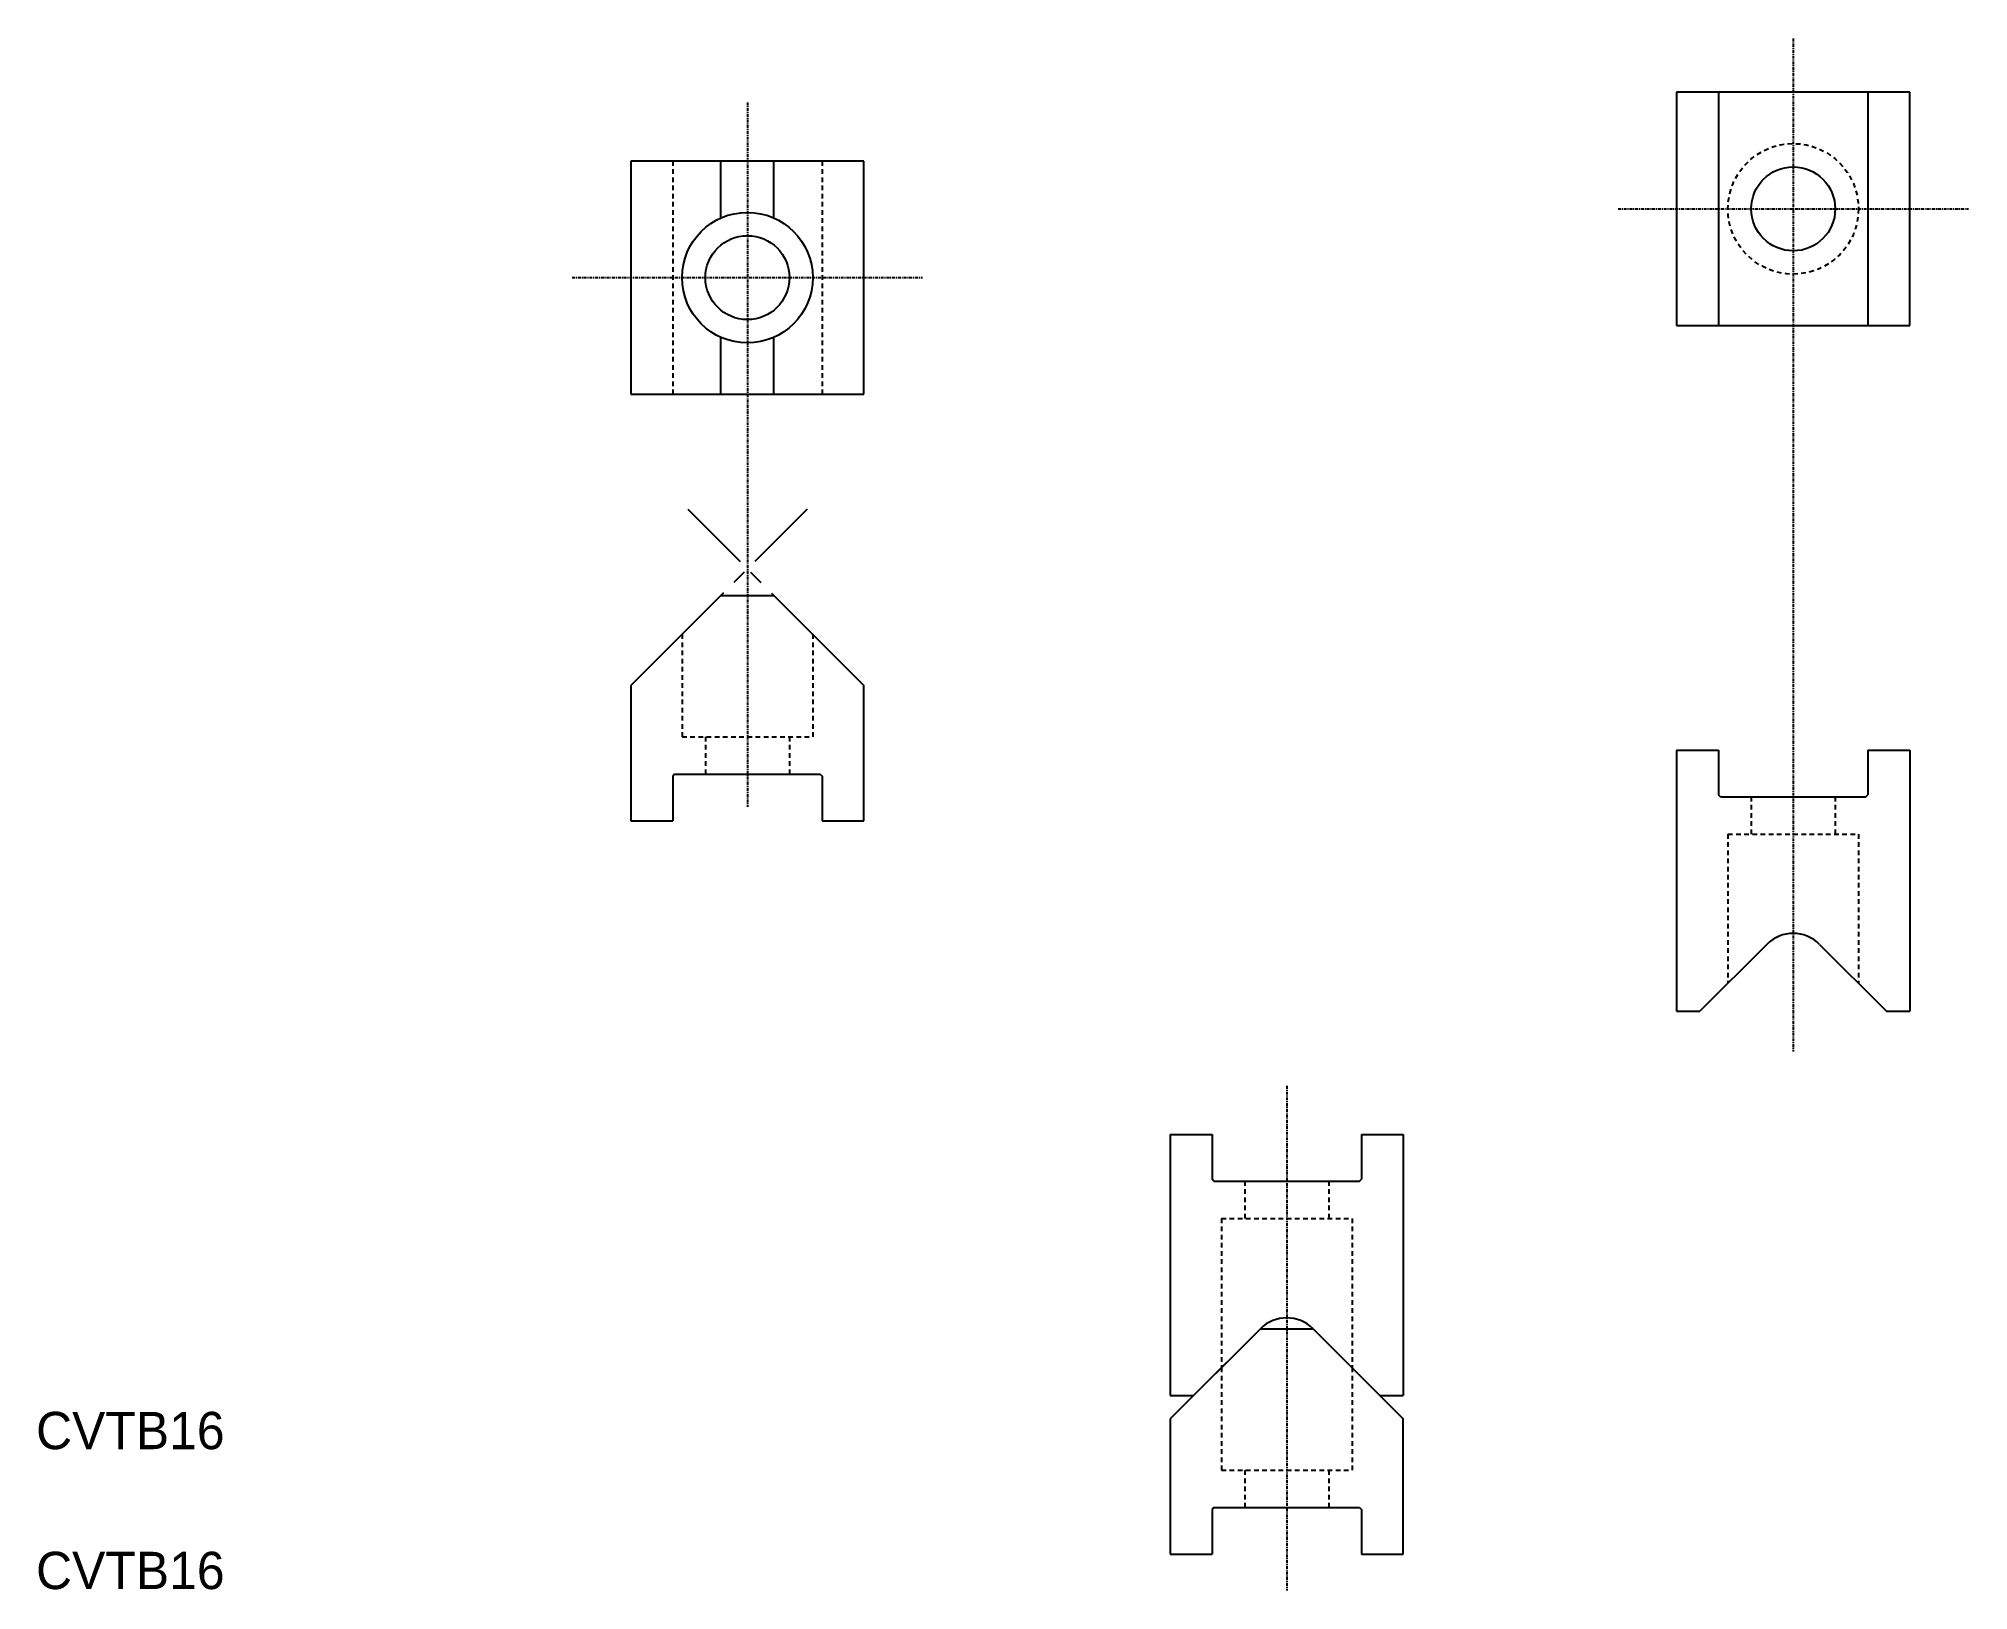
# Model space of a CAD drawing. Extents: x 10 to 217, y 10 to 176.
import ezdxf

# ---------------------------------------------------------------- set-up
doc = ezdxf.new("R2010")
doc.units = 0
doc.header["$LTSCALE"] = 0.25
for name, pattern in [('CENTER', [2, 1.25, -0.25, 0.25, -0.25]), ('DASHED', [3.5, 2, -1.5]), ('PHANTOM', [63.5, 31.75, -6.35, 6.35, -6.35, 6.35, -6.35])]:
    doc.linetypes.add(name, pattern=pattern)
doc.layers.get('0').update_dxf_attribs({"linetype": 'CONTINUOUS'})
doc.layers.add('CENTER', color=1, linetype='CENTER')

msp = doc.modelspace()

# ---------------------------------------------------------------- linework, layer by layer
for p, q in [((210.88, 170.47), (185.88, 170.47)), ((185.88, 170.47), (185.88, 145.47)), ((190.38, 170.47), (190.38, 145.47)), ((206.38, 170.47), (206.38, 145.47)), ((210.88, 145.47), (210.88, 170.47)), ((98.76, 163.1), (73.76, 163.1)), ((73.76, 163.1), (73.76, 138.1)), ((83.43, 157), (83.43, 163.1)), ((89.09, 157), (89.09, 163.1)), ((98.76, 138.1), (98.76, 163.1)), ((73.76, 156.85), (73.76, 156.85)), ((73.76, 150.6), (73.76, 150.6)), ((185.88, 145.47), (210.88, 145.47)), ((83.43, 138.1), (83.43, 144.2)), ((89.09, 138.1), (89.09, 144.2)), ((73.76, 138.1), (98.76, 138.1)), ((83.43, 116.54), (73.76, 106.87)), ((83.43, 116.54), (89.09, 116.54)), ((89.09, 116.54), (98.76, 106.87)), ((73.76, 106.87), (73.76, 92.37)), ((98.76, 92.37), (98.76, 106.87)), ((185.88, 99.95), (185.88, 71.95)), ((185.88, 99.95), (190.38, 99.95)), ((190.38, 99.95), (190.38, 95.15)), ((206.38, 99.95), (210.88, 99.95)), ((206.38, 99.95), (206.38, 95.15)), ((210.88, 99.95), (210.88, 71.95)), ((78.46, 97.37), (78.26, 97.17)), ((78.46, 97.37), (94.06, 97.37)), ((94.06, 97.37), (94.26, 97.17)), ((78.26, 97.17), (78.26, 92.37)), ((94.26, 97.17), (94.26, 92.37)), ((190.58, 94.95), (190.38, 95.15)), ((190.58, 94.95), (206.18, 94.95)), ((206.18, 94.95), (206.38, 95.15)), ((73.76, 92.37), (78.26, 92.37)), ((94.26, 92.37), (98.76, 92.37)), ((195.55, 79.12), (188.38, 71.95)), ((201.21, 79.12), (208.38, 71.95)), ((185.88, 71.95), (188.38, 71.95)), ((208.38, 71.95), (210.88, 71.95)), ((131.58, 58.74), (131.58, 30.74)), ((131.58, 58.74), (136.08, 58.74)), ((136.08, 58.74), (136.08, 53.94)), ((152.08, 58.74), (152.08, 53.94)), ((152.08, 58.74), (156.58, 58.74)), ((156.58, 58.74), (156.58, 30.74)), ((136.28, 53.74), (136.08, 53.94)), ((151.88, 53.74), (152.08, 53.94)), ((136.28, 53.74), (151.88, 53.74)), ((141.26, 37.91), (131.58, 28.24)), ((141.26, 37.91), (134.08, 30.74)), ((141.26, 37.91), (146.91, 37.91)), ((146.91, 37.91), (154.08, 30.74)), ((146.91, 37.91), (156.58, 28.24)), ((131.58, 30.74), (134.08, 30.74)), ((154.08, 30.74), (156.58, 30.74)), ((131.58, 28.24), (131.58, 13.74)), ((156.58, 13.74), (156.58, 28.24)), ((136.28, 18.74), (136.08, 18.54)), ((136.28, 18.74), (151.88, 18.74)), ((151.88, 18.74), (152.08, 18.54)), ((136.08, 18.54), (136.08, 13.74)), ((152.08, 18.54), (152.08, 13.74)), ((131.58, 13.74), (136.08, 13.74)), ((152.08, 13.74), (156.58, 13.74))]:
    msp.add_line(p, q)
at = {"color": 3, "linetype": 'DASHED'}
for p, q in [((78.26, 163.1), (78.26, 138.1)), ((94.26, 163.1), (94.26, 138.1)), ((79.26, 112.37), (79.26, 101.37)), ((93.26, 112.37), (93.26, 101.37)), ((79.26, 101.37), (93.26, 101.37)), ((81.76, 101.37), (81.76, 97.37)), ((90.76, 101.37), (90.76, 97.37)), ((193.88, 94.95), (193.88, 90.95)), ((202.88, 94.95), (202.88, 90.95)), ((191.38, 90.95), (205.38, 90.95)), ((191.38, 90.95), (191.38, 74.95)), ((205.38, 90.95), (205.38, 74.95)), ((139.58, 53.74), (139.58, 49.74)), ((148.58, 53.74), (148.58, 49.74)), ((137.08, 49.74), (151.08, 49.74)), ((137.08, 49.74), (137.08, 33.74)), ((151.08, 49.74), (151.08, 33.74)), ((137.08, 33.74), (137.08, 22.74)), ((151.08, 33.74), (151.08, 22.74)), ((137.08, 22.74), (151.08, 22.74)), ((139.58, 22.74), (139.58, 18.74)), ((148.58, 22.74), (148.58, 18.74))]:
    msp.add_line(p, q, dxfattribs=at)
at = {"color": 3, "linetype": 'PHANTOM'}
for p, q in [((79.86, 125.77), (89.09, 116.54)), ((92.67, 125.77), (83.43, 116.54))]:
    msp.add_line(p, q, dxfattribs=at)
at = {"color": 3, "linetype": 'DASHED'}
msp.add_circle((198.38, 157.97), 7, dxfattribs=at)
for centre, radius in [((198.38, 157.97), 4.5), ((86.26, 150.6), 7), ((86.26, 150.6), 4.5)]:
    msp.add_circle(centre, radius)
at = {"color": 7}
for centre in [(198.38, 76.29), (144.08, 35.08)]:
    msp.add_arc(centre, 4, 45, 135, dxfattribs=at)
at = {"layer": 'CENTER', "color": 1, "linetype": 'CENTER'}
for p, q in [((198.38, 176.23), (198.38, 67.65)), ((86.26, 169.38), (86.26, 93.87)), ((179.6, 157.97), (217.16, 157.97)), ((67.48, 150.6), (105.04, 150.6)), ((144.08, 63.94), (144.08, 9.86))]:
    msp.add_line(p, q, dxfattribs=at)

# ---------------------------------------------------------------- texts
for p in [(10, 25), (10, 10)]:
    msp.add_text('CVTB16', height=4).set_placement(p)

doc.saveas('drawing.dxf')
